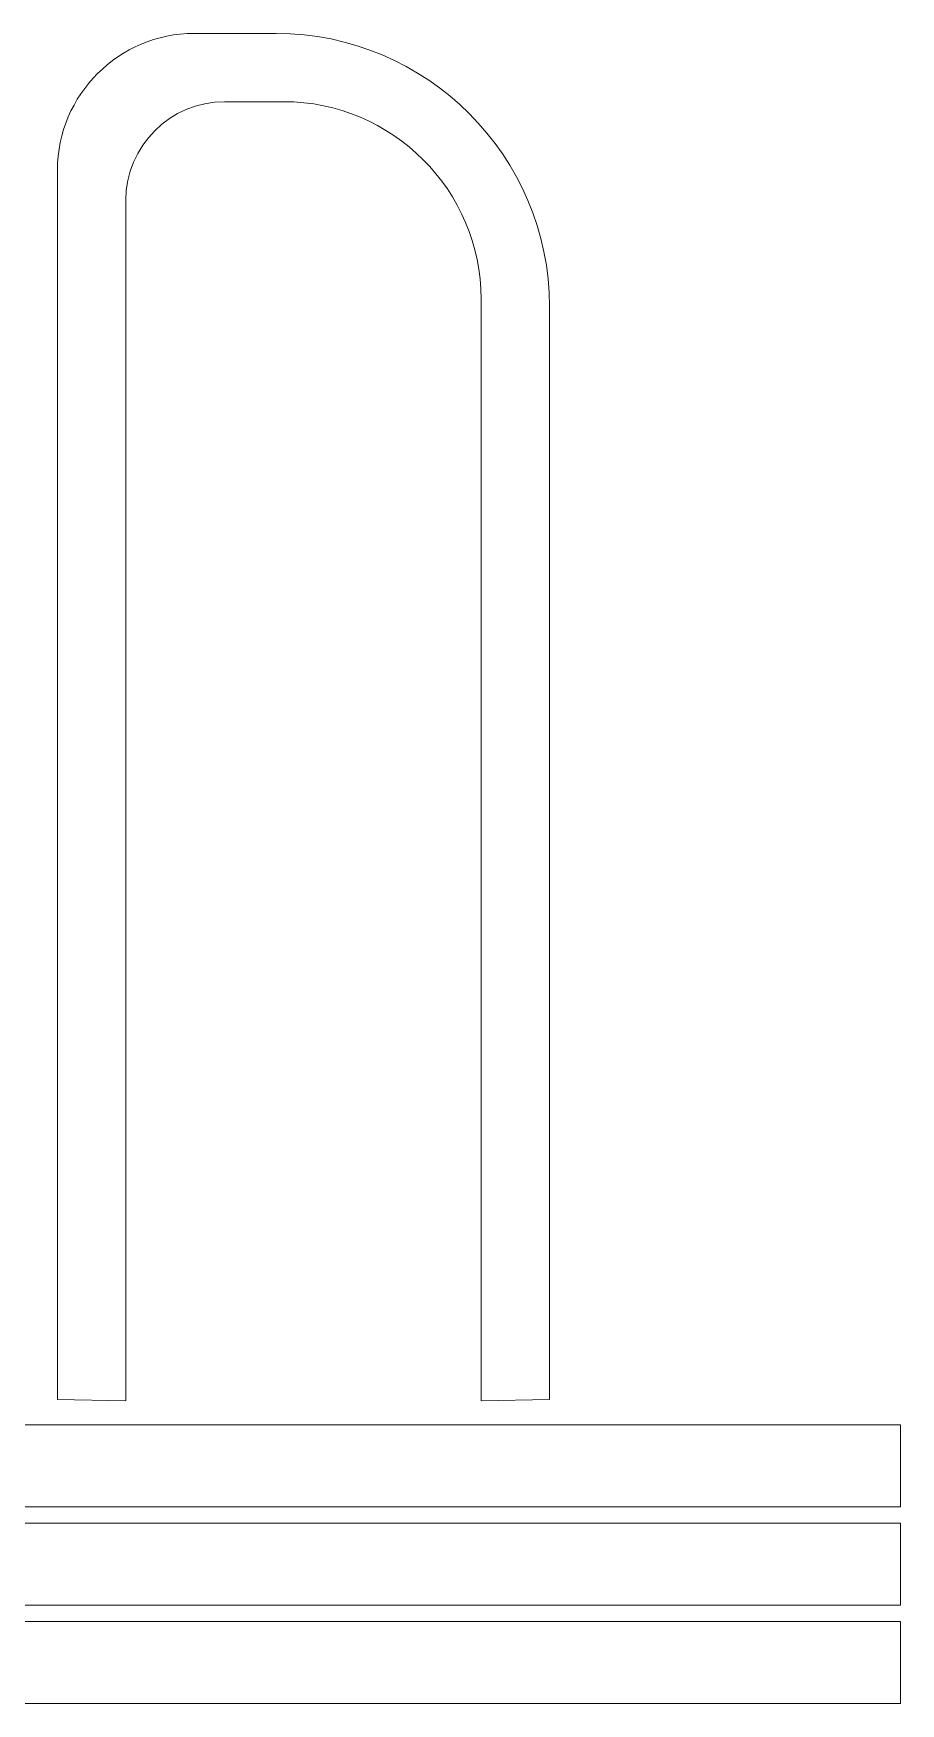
# Model space of a CAD drawing. Header units: centimetres. Extents: x -11.4 to 58.6, y -38.7 to 22.4.
# Drawn here: x 26.9 to 58.6, y -38.7 to 22.4 of the extents above; entities that cross this region are included whole.
import ezdxf

# ---------------------------------------------------------------- set-up
doc = ezdxf.new("R2010")
doc.units = ezdxf.units.CM
doc.header["$MEASUREMENT"] = 0
doc.layers.add('Camada 1', color=7, linetype='Continuous')

msp = doc.modelspace()

# ---------------------------------------------------------------- linework, layer by layer
at = {"layer": 'Camada 1', "color": 250, "lineweight": 20}
for points in [[(-11.39152, -31.50753), (58.60848, -31.50753), (58.60848, -28.50753), (-11.39152, -28.50753), (-11.39152, -31.50753)], [(-11.39152, -35.10586), (58.60848, -35.10586), (58.60848, -32.10586), (-11.39152, -32.10586), (-11.39152, -35.10586)], [(-11.39152, -38.70419), (58.60848, -38.70419), (58.60848, -35.70419), (-11.39152, -35.70419), (-11.39152, -38.70419)]]:
    msp.add_lwpolyline(points, close=True, dxfattribs=at)
msp.add_open_spline([(27.76769, -27.57665), (27.76769, -27.57665), (30.26769, -27.61994), (30.26769, -27.61994), (30.26769, -27.61994), (30.26769, 16.31223), (30.26769, 16.31223), (30.26769, 18.29835), (31.89268, 19.92335), (33.8788, 19.92335), (33.8788, 19.92335), (36.04548, 19.92335), (36.04548, 19.92335), (40.0177, 19.92335), (43.26769, 16.67334), (43.26769, 12.70112), (43.26769, 12.70112), (43.26769, -27.61994), (43.26769, -27.61994), (43.26769, -27.61994), (45.76769, -27.57665), (45.76769, -27.57665), (45.76769, -27.57665), (45.76769, 12.42336), (45.76769, 12.42336), (45.76769, 17.92336), (41.2677, 22.42335), (35.7677, 22.42335), (35.7677, 22.42335), (32.76768, 22.42335), (32.76768, 22.42335), (30.01768, 22.42335), (27.76769, 20.17336), (27.76769, 17.42336), (27.76769, 17.42336), (27.76769, -27.57665), (27.76769, -27.57665)], degree=3, knots=[0, 0, 0, 0, 0.08333333, 0.08333333, 0.08333333, 0.16666667, 0.16666667, 0.16666667, 0.25, 0.25, 0.25, 0.33333333, 0.33333333, 0.33333333, 0.41666667, 0.41666667, 0.41666667, 0.5, 0.5, 0.5, 0.58333333, 0.58333333, 0.58333333, 0.66666667, 0.66666667, 0.66666667, 0.75, 0.75, 0.75, 0.83333333, 0.83333333, 0.83333333, 0.91666667, 0.91666667, 0.91666667, 1, 1, 1, 1], dxfattribs=at)

doc.saveas('drawing.dxf')
